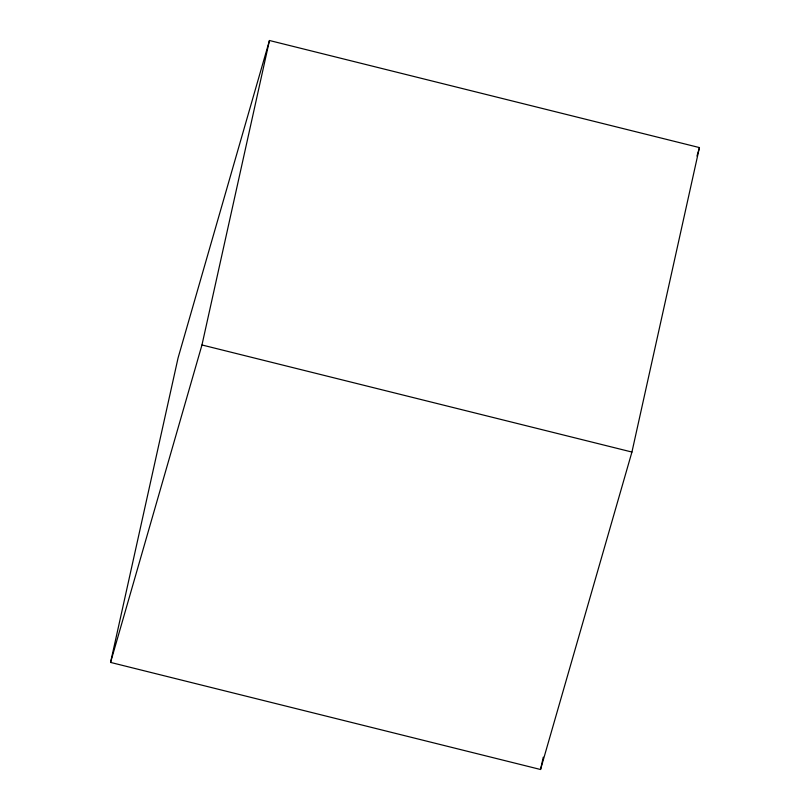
<?xml version="1.0" encoding="UTF-8"?>
<svg xmlns="http://www.w3.org/2000/svg" width="810" height="810" viewBox="0 0 810 810"><rect width="100%" height="100%" fill="white"/><g stroke="black" fill="none" stroke-linecap="round" stroke-linejoin="round"><path stroke-width="1.21" d="M110.565 662.418L178.068 357.949L269.457 40.5L699.435 147.582L631.932 452.051L540.543 769.5L110.565 662.418L201.963 344.969L269.457 40.5M540.543 769.5L543.277 757.178M696.985 156.067L699.435 147.582M201.963 344.969L631.932 452.051"/></g></svg>
